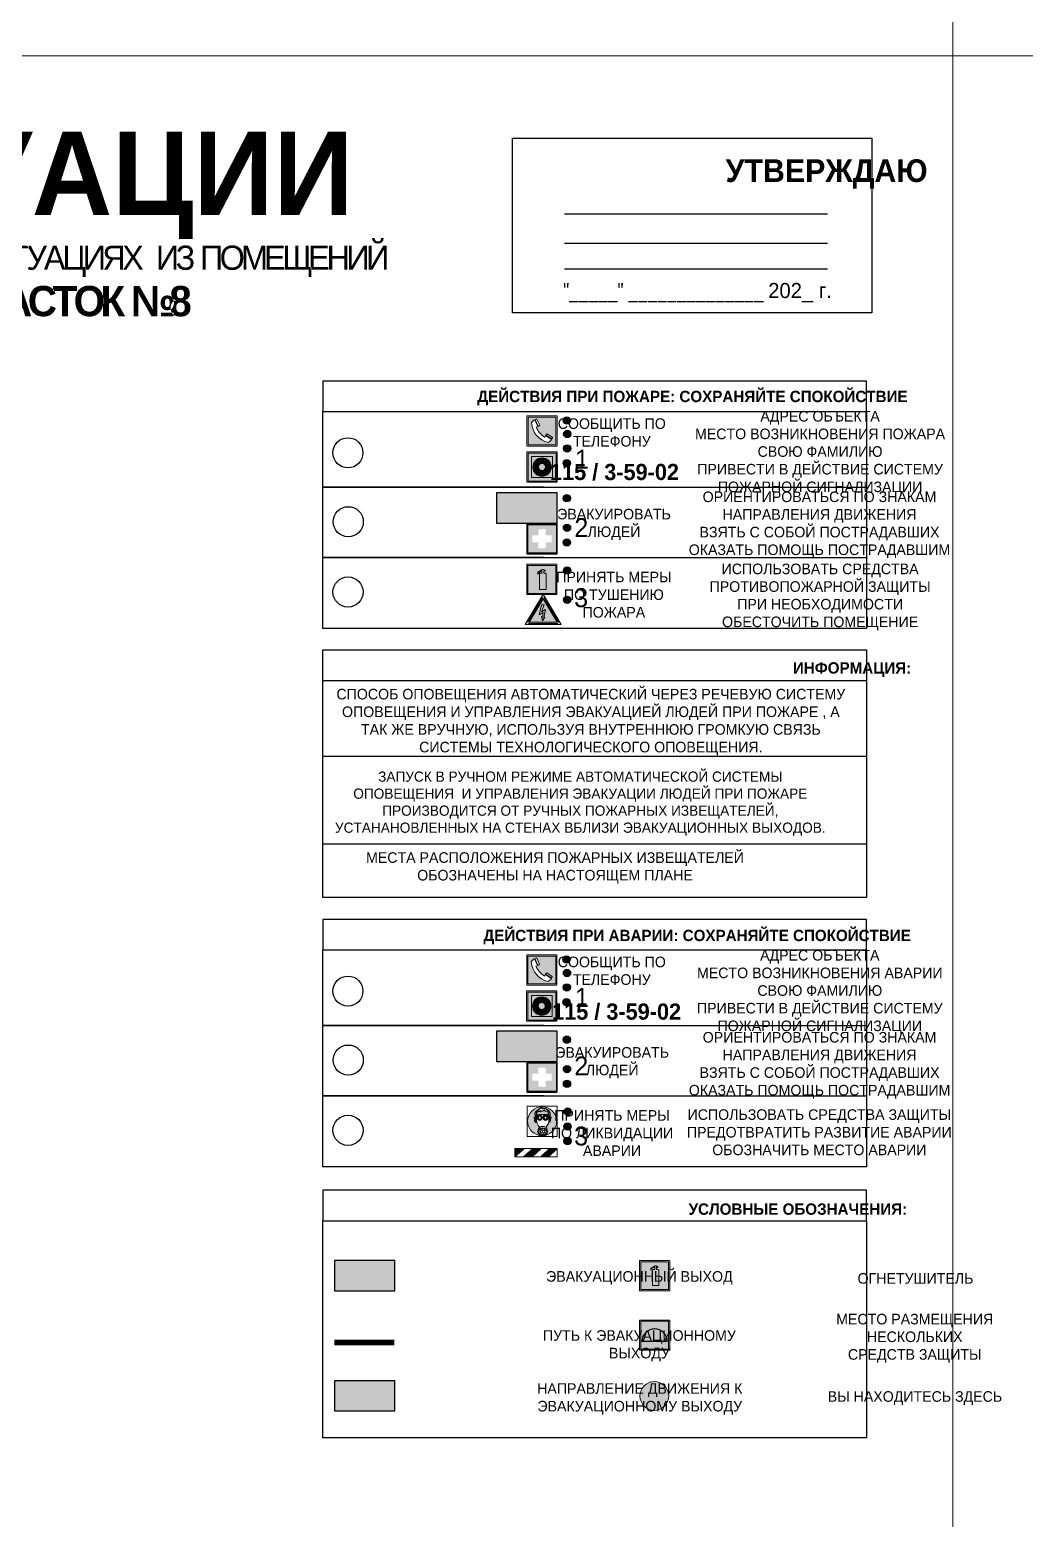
# Model space of a CAD drawing. Header units: millimetres. Extents: x 13114 to 67229, y 22859 to 38520.
# Drawn here: x 19040.7 to 19303.9, y 35563.4 to 35957.3 of the extents above; entities that cross this region are included whole.
import ezdxf

# ---------------------------------------------------------------- set-up
doc = ezdxf.new("R2010")
doc.units = ezdxf.units.MM
doc.layers.add('План_Штампы', color=7, linetype='Continuous')
doc.styles.add('обычный', font='arial.ttf')

# ---------------------------------------------------------------- blocks, each defined once
blk = doc.blocks.new('A$C3E6D3DDE')
at = {"lineweight": 5}
h = blk.add_hatch(color=40, dxfattribs=at)
h.paths.add_polyline_path([(24.1, 1.45), (16.46, -11.35), (31.74, -11.35)])
h.paths.add_polyline_path([(24.09, -0.46), (30.03, -10.41), (18.14, -10.41)], flags=16)
h.paths.add_polyline_path([(24.54, -3.08), (23.41, -6.02), (25.13, -5.01), (24.33, -8.5), (24.82, -8.27), (23.79, -9.86), (23.4, -8.04), (23.8, -8.43), (24.04, -6.29), (22.39, -7.25), (23.44, -3.08)], flags=0)
h = blk.add_hatch(color=256, dxfattribs=at)
h.paths.add_polyline_path([(24.37, 0.03, 0.567511), (23.82, 0.03), (17.59, -10.4, 0.582454), (17.86, -10.88), (30.32, -10.88, 0.582149), (30.6, -10.4)])
h.paths.add_polyline_path([(24.09, -0.46), (18.14, -10.41), (30.03, -10.41)], flags=16)
h.paths.add_polyline_path([(24.54, -3.08), (23.41, -6.02), (25.13, -5.01), (24.33, -8.5), (24.82, -8.27), (23.79, -9.86), (23.4, -8.04), (23.8, -8.43), (24.04, -6.29), (22.39, -7.25), (23.44, -3.08)], flags=0)
h = blk.add_hatch(color=40, dxfattribs=at)
h.paths.add_polyline_path([(24.09, -0.46), (18.14, -10.41), (30.03, -10.41)])
h.paths.add_polyline_path([(24.82, -8.27), (23.79, -9.86), (23.4, -8.04), (23.8, -8.43), (24.04, -6.29), (22.39, -7.25), (23.44, -3.08), (24.54, -3.08), (23.41, -6.02), (25.13, -5.01), (24.33, -8.5)], flags=16)
at = {"color": 40, "lineweight": 5}
for p, q in [((16.46, -11.35), (24.1, 1.45)), ((24.1, 1.45), (31.74, -11.35))]:
    blk.add_line(p, q, dxfattribs=at)
at = {"lineweight": 5}
for p, q in [((17.59, -10.4), (23.82, 0.03)), ((24.37, 0.03), (30.6, -10.4)), ((18.14, -10.41), (24.09, -0.46)), ((23.44, -3.08), (22.39, -7.25)), ((22.39, -7.25), (24.04, -6.29)), ((23.41, -6.02), (24.54, -3.08)), ((25.13, -5.01), (23.41, -6.02)), ((24.54, -3.08), (23.44, -3.08)), ((24.04, -6.29), (23.8, -8.43)), ((24.09, -0.46), (30.03, -10.41)), ((24.33, -8.5), (25.13, -5.01)), ((17.86, -10.88), (30.32, -10.88)), ((18.14, -10.41), (30.03, -10.41)), ((23.8, -8.43), (23.4, -8.04)), ((23.4, -8.04), (23.79, -9.86)), ((23.79, -9.86), (24.82, -8.27)), ((24.82, -8.27), (24.33, -8.5))]:
    blk.add_line(p, q, dxfattribs=at)
at = {"color": 50, "lineweight": 5}
blk.add_line((31.74, -11.35), (16.46, -11.35), dxfattribs=at)
blk = doc.blocks.new('A$C38D26F80')
h = blk.add_hatch(color=5)
h.dxf.hatch_style = 1
h.paths.add_polyline_path([(-8.77, -4.48, 1), (-0.19, -4.48, 1)])
h.paths.add_polyline_path([(-6.75, -3.58), (-6.75, -3.31), (-6.62, -3.22), (-6.5, -3.22), (-6.42, -3.3), (-6.39, -3.28), (-6.59, -2.23), (-6.59, -2.01), (-6.38, -1.58), (-4.76, -0.4), (-4.13, -0.79, -0.362848), (-2.1, -2.1, -0.201049), (-2.17, -2.48, 0.085434), (-2.26, -3.13), (-1.9, -3.16), (-2.25, -4.7), (-2.4, -4.59), (-2.43, -4.34), (-2.36, -4.34), (-2.14, -3.34), (-2.47, -3.42), (-2.58, -1.95), (-2.77, -1.58), (-3.58, -1.52), (-3.92, -1.26), (-5.05, -1.73), (-4.87, -1.39), (-5.41, -1.6), (-5.41, -1.46), (-6.13, -1.87), (-6.18, -3.5), (-6.56, -3.47), (-6.37, -4.59), (-6.16, -4.43), (-6.16, -4.66), (-6.36, -4.79), (-6.37, -4.8), (-6.51, -4.76)], flags=16)
h.paths.add_polyline_path([(-6.51, -4.76), (-6.36, -4.79), (-6.37, -4.8)], flags=0)
h.paths.add_polyline_path([(-5.92, -2.34, 0.089508), (-2.67, -2.35), (-2.48, -3.88, -0.268602), (-3.4, -6.18, 0.262449), (-5.2, -6.18, -0.268602), (-6.11, -3.88)], flags=16)
edge = h.paths.add_edge_path(flags=16)
edge.add_ellipse((-5.19, -3.41), major_axis=(0, 0.842), ratio=0.848992, start_angle=0, end_angle=360)
edge = h.paths.add_edge_path(flags=0)
edge.add_ellipse((-5.19, -3.39), major_axis=(0, 0.665), ratio=0.853798, start_angle=0, end_angle=360)
edge = h.paths.add_edge_path(flags=0)
edge.add_ellipse((-5.19, -3.4), major_axis=(0, 0.528), ratio=0.864094, start_angle=0, end_angle=360)
edge = h.paths.add_edge_path(flags=16)
edge.add_ellipse((-3.47, -3.4), major_axis=(0, 0.842), ratio=0.848992, start_angle=0, end_angle=360)
h.paths.add_polyline_path([(-3.13, -6.45), (-3.13, -6.84, 0.383174), (-5.57, -6.85), (-5.57, -6.49, -0.369952)], flags=16)
edge = h.paths.add_edge_path(flags=0)
edge.add_ellipse((-3.47, -3.39), major_axis=(0, 0.665), ratio=0.853798, start_angle=0, end_angle=360)
edge = h.paths.add_edge_path(flags=0)
edge.add_ellipse((-3.47, -3.4), major_axis=(0, 0.528), ratio=0.864094, start_angle=0, end_angle=360)
edge = h.paths.add_edge_path(flags=16)
edge.add_ellipse((-4.34, -7.57), major_axis=(-1.48, 0), ratio=0.744955, start_angle=0, end_angle=360)
h.paths.add_polyline_path([(-5.01, -6.85, -1), (-5.15, -6.85, -1)], flags=0)
h.paths.add_polyline_path([(-5.33, -7.14, -1), (-5.47, -7.14, -1)], flags=0)
h.paths.add_polyline_path([(-4.61, -6.71, -1), (-4.74, -6.71, -1)], flags=16)
h.paths.add_polyline_path([(-5.43, -7.51, -1), (-5.57, -7.51, -1)], flags=0)
h.paths.add_polyline_path([(-4.26, -6.67, -1), (-4.4, -6.67, -1)], flags=16)
h.paths.add_polyline_path([(-4.74, -7.14, -1), (-4.88, -7.14, -1)], flags=0)
h.paths.add_polyline_path([(-4.93, -7.43, -1), (-5.07, -7.43, -1)], flags=0)
h.paths.add_polyline_path([(-4.41, -7.07, -1), (-4.54, -7.07, -1)], flags=0)
h.paths.add_polyline_path([(-5.33, -7.87, -1), (-5.46, -7.87, -1)], flags=0)
h.paths.add_polyline_path([(-3.8, -6.71, -1), (-3.94, -6.71, -1)], flags=16)
h.paths.add_polyline_path([(-4.85, -7.78, -1), (-4.98, -7.78, -1)], flags=0)
h.paths.add_polyline_path([(-3.96, -7.14, -1), (-4.1, -7.14, -1)], flags=0)
h.paths.add_polyline_path([(-4.33, -7.53, -1), (-4.47, -7.53, -1)], flags=0)
h.paths.add_polyline_path([(-5.09, -8.12, -1), (-5.23, -8.12, -1)], flags=0)
h.paths.add_polyline_path([(-3.5, -6.94, -1), (-3.64, -6.94, -1)], flags=0)
h.paths.add_polyline_path([(-4.54, -7.97, -1), (-4.68, -7.97, -1)], flags=0)
h.paths.add_polyline_path([(-3.66, -7.39, -1), (-3.8, -7.39, -1)], flags=0)
h.paths.add_polyline_path([(-4.73, -8.35, -1), (-4.86, -8.35, -1)], flags=0)
h.paths.add_polyline_path([(-4.09, -7.96, -1), (-4.23, -7.96, -1)], flags=0)
h.paths.add_polyline_path([(-3.77, -7.74, -1), (-3.91, -7.74, -1)], flags=0)
h.paths.add_polyline_path([(-3.22, -7.27, -1), (-3.35, -7.27, -1)], flags=0)
h.paths.add_polyline_path([(-4.34, -8.4, -1), (-4.47, -8.4, -1)], flags=0)
h.paths.add_polyline_path([(-3.16, -7.61, -1), (-3.3, -7.61, -1)], flags=0)
h.paths.add_polyline_path([(-3.9, -8.35, -1), (-4.04, -8.35, -1)], flags=0)
h.paths.add_polyline_path([(-3.32, -7.91, -1), (-3.46, -7.91, -1)], flags=0)
h.paths.add_polyline_path([(-3.55, -8.23, -1), (-3.69, -8.23, -1)], flags=0)
at = {"color": 5, "lineweight": 5}
for p, q in [((-4.48, 0), (-8.96, 0)), ((-8.96, 0), (-8.96, -4.48)), ((-4.48, 0), (0, 0)), ((0, 0), (0, -4.48)), ((-6.75, -3.31), (-6.62, -3.22)), ((-6.75, -3.58), (-6.75, -3.31)), ((-6.51, -4.76), (-6.75, -3.58)), ((-6.62, -3.22), (-6.5, -3.22)), ((-6.59, -2.01), (-6.38, -1.58)), ((-6.59, -2.23), (-6.59, -2.01)), ((-6.39, -3.28), (-6.59, -2.23)), ((-6.18, -3.5), (-6.56, -3.47)), ((-6.56, -3.47), (-6.37, -4.59)), ((-6.5, -3.22), (-6.42, -3.3)), ((-6.42, -3.3), (-6.39, -3.28)), ((-6.38, -1.58), (-4.76, -0.4)), ((-6.13, -1.87), (-6.18, -3.5)), ((-5.41, -1.46), (-6.13, -1.87)), ((-5.92, -2.34), (-6.11, -3.88)), ((-4.87, -1.39), (-5.41, -1.6)), ((-5.41, -1.6), (-5.41, -1.46)), ((-3.92, -1.26), (-5.05, -1.73)), ((-5.05, -1.73), (-4.87, -1.39)), ((-4.76, -0.4), (-4.13, -0.79)), ((-3.58, -1.52), (-3.92, -1.26)), ((-2.77, -1.58), (-3.58, -1.52)), ((-2.58, -1.95), (-2.77, -1.58)), ((-2.67, -2.34), (-2.48, -3.88)), ((-2.47, -3.42), (-2.58, -1.95)), ((-2.14, -3.34), (-2.47, -3.42)), ((-2.43, -4.34), (-2.4, -4.59)), ((-2.43, -4.34), (-2.36, -4.34)), ((-2.36, -4.34), (-2.14, -3.34)), ((-1.9, -3.16), (-2.26, -3.13)), ((-2.25, -4.7), (-1.9, -3.16)), ((-8.96, -8.96), (-8.96, -4.48)), ((-6.37, -4.8), (-6.51, -4.76)), ((-6.37, -4.59), (-6.16, -4.43)), ((-6.16, -4.66), (-6.37, -4.8)), ((-6.16, -4.43), (-6.16, -4.66)), ((-5.57, -6.49), (-5.57, -6.85)), ((-3.13, -6.45), (-3.13, -6.84)), ((-2.4, -4.59), (-2.25, -4.7)), ((0, -8.96), (0, -4.48)), ((-4.48, -8.96), (-8.96, -8.96)), ((-4.48, -8.96), (0, -8.96))]:
    blk.add_line(p, q, dxfattribs=at)
at = {"color": 5}
for p, q in [((-6.75, -3.31), (-6.62, -3.22)), ((-6.75, -3.58), (-6.75, -3.31)), ((-6.51, -4.76), (-6.75, -3.58)), ((-6.62, -3.22), (-6.5, -3.22)), ((-6.59, -2.01), (-6.38, -1.58)), ((-6.59, -2.23), (-6.59, -2.01)), ((-6.39, -3.28), (-6.59, -2.23)), ((-6.18, -3.5), (-6.56, -3.47)), ((-6.56, -3.47), (-6.37, -4.59)), ((-6.5, -3.22), (-6.42, -3.3)), ((-6.42, -3.3), (-6.39, -3.28)), ((-6.38, -1.58), (-4.76, -0.4)), ((-6.13, -1.87), (-6.18, -3.5)), ((-5.41, -1.46), (-6.13, -1.87)), ((-4.87, -1.39), (-5.41, -1.6)), ((-5.41, -1.6), (-5.41, -1.46)), ((-3.92, -1.26), (-5.05, -1.73)), ((-5.05, -1.73), (-4.87, -1.39)), ((-4.76, -0.4), (-4.13, -0.79)), ((-3.58, -1.52), (-3.92, -1.26)), ((-2.77, -1.58), (-3.58, -1.52)), ((-2.58, -1.95), (-2.77, -1.58)), ((-2.47, -3.42), (-2.58, -1.95)), ((-2.14, -3.34), (-2.47, -3.42)), ((-2.4, -4.59), (-2.43, -4.34)), ((-2.43, -4.34), (-2.36, -4.34)), ((-2.36, -4.34), (-2.14, -3.34)), ((-2.26, -3.13), (-1.9, -3.16)), ((-1.9, -3.16), (-2.25, -4.7)), ((-6.37, -4.8), (-6.51, -4.76)), ((-6.36, -4.79), (-6.51, -4.76)), ((-6.37, -4.59), (-6.16, -4.43)), ((-6.16, -4.66), (-6.37, -4.8)), ((-6.16, -4.66), (-6.36, -4.79)), ((-6.16, -4.43), (-6.16, -4.66)), ((-2.25, -4.7), (-2.4, -4.59))]:
    blk.add_line(p, q, dxfattribs=at)
at = {"color": 5, "lineweight": 5}
for centre, radius in [((-4.48, -4.48), 4.29), ((-5.5, -7.51), 0.0678), ((-5.4, -7.14), 0.0678), ((-5.4, -7.87), 0.0678), ((-5.16, -8.12), 0.0678), ((-5.08, -6.85), 0.0678), ((-5, -7.43), 0.0678), ((-4.91, -7.78), 0.0678), ((-4.81, -7.14), 0.0678), ((-4.79, -8.35), 0.0678), ((-4.67, -6.71), 0.0678), ((-4.61, -7.97), 0.0678), ((-4.47, -7.07), 0.0678), ((-4.4, -7.53), 0.0678), ((-4.4, -8.4), 0.0678), ((-4.33, -6.67), 0.0678), ((-4.16, -7.96), 0.0678), ((-4.03, -7.14), 0.0678), ((-3.97, -8.35), 0.0678), ((-3.87, -6.71), 0.0678), ((-3.84, -7.74), 0.0678), ((-3.73, -7.39), 0.0678), ((-3.62, -8.23), 0.0678), ((-3.57, -6.94), 0.0678), ((-3.39, -7.91), 0.0678), ((-3.28, -7.27), 0.0678), ((-3.23, -7.61), 0.0678)]:
    blk.add_circle(centre, radius, dxfattribs=at)
for centre, radius, start, end in [((-3.66, -4.24), 2.47, 171.573, 231.7124), ((-4.28, 6.66), 9.15, 259.6987, 280.1569), ((-4.93, -4.24), 2.47, 308.2876, 8.427), ((-0.47, -3.05), 1.79, 161.5846, 182.4584), ((-2.6, -2.2), 0.513, 326.4781, 11.7739), ((-4.33, -7.88), 1.87, 50.358, 131.5662), ((-4.34, -8.2), 1.82, 48.4943, 132.3565), ((-4.3, -7.78), 1.83, 60.5889, 119.4111)]:
    blk.add_arc(centre, radius, start, end, dxfattribs=at)
at = {"color": 5}
for centre, radius, start, end in [((-3.89, -2.66), 1.88, 17.387, 97.1599), ((-0.35, -3.07), 1.91, 162.2553, 181.7878), ((-2.6, -2.2), 0.511, 326.3906, 11.8614)]:
    blk.add_arc(centre, radius, start, end, dxfattribs=at)
at = {"color": 5, "lineweight": 5}
for centre, major_axis, ratio in [((-5.19, -3.41), (0, 0.842), 0.848992), ((-5.19, -3.39), (0, 0.665), 0.853798), ((-5.19, -3.4), (0, 0.528), 0.864094), ((-3.47, -3.4), (0, 0.842), 0.848992), ((-3.47, -3.39), (0, 0.665), 0.853798), ((-3.47, -3.4), (0, 0.528), 0.864094), ((-4.34, -7.57), (-1.48, 0), 0.744955)]:
    blk.add_ellipse(centre, major_axis=major_axis, ratio=ratio, dxfattribs=at)
blk = doc.blocks.new('A$C47DD6509')
at = {"lineweight": 5}
for points in [[(-8.69, 0), (-11.19, 0), (-11.19, -2.22)], [(-4.22, 0), (-6.45, 0), (-8.91, -2.22), (-6.61, -2.22)], [(0, 0), (-2.09, 0), (-4.36, -2.22), (-2.29, -2.22)]]:
    blk.add_hatch(color=242, dxfattribs=at).paths.add_polyline_path(points)
at = {"color": 242, "lineweight": 5}
for p, q in [((-11.19, -2.22), (-8.69, 0)), ((-11.19, -2.22), (-11.19, 0)), ((-11.19, 0), (-8.69, 0)), ((-11.19, 0), (0, 0)), ((-8.91, -2.22), (-6.45, 0)), ((-6.61, -2.22), (-4.22, 0)), ((-4.36, -2.22), (-2.09, 0)), ((-2.29, -2.22), (0, 0)), ((0, 0), (0, -2.22)), ((0, -2.22), (-11.19, -2.22))]:
    blk.add_line(p, q, dxfattribs=at)
blk = doc.blocks.new('A$C456E1F9C')
at = {"lineweight": 5}
h = blk.add_hatch(color=242, dxfattribs=at)
h.paths.add_polyline_path([(0.51, -1.47), (0.51, -13.26), (12.29, -13.26), (12.29, -1.47)])
h.paths.add_polyline_path([(5.42, -4.95, -0.254479), (4.78, -5.4), (3.52, -2.53, -0.209735), (4.23, -2.4)], flags=16)
h.paths.add_polyline_path([(8.53, -8.6), (10.87, -10.17), (10.54, -10.76), (8.03, -9.13, -0.192251)], flags=16)
h.paths.add_polyline_path([(4.61, -5.49, 0.005518), (3.87, -5.72, 0.128647), (7.49, -10.01, 0.00809), (7.83, -9.33), (10.47, -10.97, -0.16736), (8.99, -12.25, -0.327862), (1.95, -3.95, -0.166952), (3.36, -2.62)], flags=16)
at = {"color": 242, "lineweight": 5}
for p, q in [((0, -13.77), (0, -0.97)), ((12.8, -0.97), (0, -0.97)), ((4.61, -5.49), (3.36, -2.62)), ((3.52, -2.53), (4.78, -5.4)), ((4.23, -2.4), (5.42, -4.95)), ((12.8, -13.77), (12.8, -0.97)), ((7.83, -9.33), (10.47, -10.97)), ((8.03, -9.13), (10.54, -10.76)), ((10.81, -10.12), (8.53, -8.6)), ((10.54, -10.76), (10.8, -10.3)), ((10.8, -10.3), (10.81, -10.12)), ((0, -13.77), (12.8, -13.77))]:
    blk.add_line(p, q, dxfattribs=at)
blk.add_lwpolyline([(0.51, -1.47), (12.29, -1.47), (12.29, -13.26), (0.51, -13.26)], close=True, dxfattribs=at)
for centre, radius, start, end in [((4.59, -5.34), 2.99, 114.28453, 152.19739), ((11.12, -3.31), 9.19, 183.99153, 256.60086), ((4.02, -3.27), 0.891, 76.32839, 123.70924), ((14.98, -39.1), 35.17, 107.14873, 108.41345), ((13.86, -0.94), 11.08, 205.55365, 234.87622), ((4.68, -4.59), 0.824, 276.9621, 334.07228), ((-13.31, 0.8), 23.44, 332.54871, 334.40268), ((8.94, -9.5), 0.989, 114.40924, 157.93883), ((7.87, -9.46), 3, 291.92908, 329.9329)]:
    blk.add_arc(centre, radius, start, end, dxfattribs=at)
blk = doc.blocks.new('A$C54414219')
at = {"true_color": 0xffffff}
h = blk.add_hatch(color=7, dxfattribs=at)
h.paths.add_polyline_path([(2.39, -9.45), (2.39, -18.3), (11.23, -18.3), (11.23, -9.45)], flags=0)
h.paths.add_polyline_path([(10.71, -13.87, -1), (2.92, -13.87, -1)], flags=0)
h.paths.add_polyline_path([(8.3, -13.87, -1), (5.33, -13.87, -1)], flags=0)
h.paths.add_polyline_path([(0.41, -7.47), (0.41, -20.27), (13.21, -20.27), (13.21, -7.47)])
h.paths.add_polyline_path([(0.92, -19.77), (12.71, -19.77), (12.71, -7.98), (0.92, -7.98)], flags=16)
h.paths.add_polyline_path([(11.23, -9.45), (11.23, -18.3), (2.39, -18.3), (2.39, -9.45)], flags=0)
at = {"lineweight": 5}
h = blk.add_hatch(color=242, dxfattribs=at)
h.paths.add_polyline_path([(12.71, -7.98), (0.92, -7.98), (0.92, -19.77), (12.71, -19.77)])
h.paths.add_polyline_path([(11.23, -18.3), (2.39, -18.3), (2.39, -9.45), (11.23, -9.45)], flags=16)
h.paths.add_polyline_path([(10.71, -13.87, -1), (2.92, -13.87, -1)], flags=0)
h.paths.add_polyline_path([(8.3, -13.87, -1), (5.33, -13.87, -1)], flags=0)
at = {"true_color": 0xffffff}
h = blk.add_hatch(color=7, dxfattribs=at)
h.paths.add_polyline_path([(2.39, -9.45), (2.39, -18.3), (11.23, -18.3), (11.23, -9.45)])
h.paths.add_polyline_path([(10.71, -13.87, -1), (2.92, -13.87, -1)], flags=16)
h.paths.add_polyline_path([(8.3, -13.87, -1), (5.33, -13.87, -1)], flags=0)
at = {"lineweight": 5}
h = blk.add_hatch(color=242, dxfattribs=at)
h.paths.add_polyline_path([(2.92, -13.87, 1), (10.71, -13.87, 1)])
h.paths.add_polyline_path([(8.3, -13.87, -1), (5.33, -13.87, -1)], flags=16)
at = {"color": 242, "lineweight": 5}
for p, q in [((0.41, -20.27), (0.41, -7.47)), ((0.41, -7.47), (13.21, -7.47)), ((0.41, -7.47), (13.21, -7.47)), ((13.21, -20.27), (13.21, -7.47)), ((0.41, -20.27), (13.21, -20.27))]:
    blk.add_line(p, q, dxfattribs=at)
for points in [[(0.92, -7.98), (12.71, -7.98), (12.71, -19.77), (0.92, -19.77)], [(2.39, -9.45), (11.23, -9.45), (11.23, -18.3), (2.39, -18.3)]]:
    blk.add_lwpolyline(points, close=True, dxfattribs=at)
for radius in [3.89, 1.49]:
    blk.add_circle((6.81, -13.87), radius, dxfattribs=at)
blk = doc.blocks.new('A$C32E8229D')
at = {"true_color": 0xffffff}
blk.add_hatch(color=7, dxfattribs=at).paths.add_polyline_path([(0, 0), (0, -8), (16, -8), (16, 0)])
h = blk.add_hatch(color=126)
h.paths.add_polyline_path([(0.2, -0.2), (15.8, -0.2), (15.8, -7.8), (0.2, -7.8)])
h.paths.add_polyline_path([(13.49, -2.05), (12.08, -2.05), (11.37, -2.63, 0.162397), (11.29, -2.84), (11.29, -3.63), (10.35, -3.63), (10.35, -4.05), (11.68, -4.05), (11.68, -3.48), (12.26, -4.28), (11.29, -5.1), (11.29, -6.78), (11.85, -6.78), (11.85, -5.44), (12.8, -4.64), (12.8, -5.94), (14.46, -5.94), (14.46, -5.39), (13.45, -5.39), (13.45, -3.97), (12.46, -2.59), (13.15, -2.59), (13.69, -3.34), (14.18, -3)], flags=16)
h.paths.add_polyline_path([(10.74, -1.82, 1), (11.8, -1.82, 1)], flags=16)
h.paths.add_polyline_path([(9.39, -3.59), (5.99, -3.59), (6.56, -3.03), (5.91, -3.03), (5.1, -3.83), (5.91, -4.64), (6.56, -4.64), (5.99, -4.09), (9.39, -4.09)], flags=16)
h.paths.add_polyline_path([(4.29, -1.08), (1.72, -1.08), (1.72, -6.6), (4.29, -6.6)], flags=16)
at = {"color": 126}
blk.add_lwpolyline([(16, -8), (0, -8), (0, 0), (16, 0)], close=True, dxfattribs=at)
blk = doc.blocks.new('A$C18900ED3')
h = blk.add_hatch(color=126)
h.paths.add_polyline_path([(-0.18, -0.18), (-7.02, -0.18), (-7.02, -7.02), (-0.18, -7.02)])
h.paths.add_polyline_path([(-5.89, -4.46), (-5.89, -2.77), (-4.46, -2.77), (-4.46, -1.31), (-2.77, -1.31), (-2.77, -2.77), (-1.33, -2.77), (-1.33, -4.46), (-2.77, -4.46), (-2.77, -5.89), (-4.46, -5.89), (-4.46, -4.46)], flags=16)
at = {"color": 126}
for p, q in [((-7.2, 0), (-7.2, -7.2)), ((0, 0), (-7.2, 0)), ((0, -7.2), (0, 0)), ((-7.02, -7.02), (-7.02, -0.18)), ((-7.02, -0.18), (-0.18, -0.18)), ((-0.18, -0.18), (-0.18, -7.02)), ((-0.18, -7.02), (-7.02, -7.02)), ((-7.2, -7.2), (0, -7.2))]:
    blk.add_line(p, q, dxfattribs=at)
blk = doc.blocks.new('A$C3AD82952')
at = {"true_color": 0xf5f5ff}
h = blk.add_hatch(color=7, dxfattribs=at)
h.dxf.hatch_style = 1
h.paths.add_polyline_path([(8.21, 8.73, 0.414214), (7.89, 9.05), (7.22, 9.05), (7.22, 9.92), (7.59, 9.92, 1), (7.57, 10.36), (7.22, 10.36), (7.22, 10.6), (6.43, 10.6), (6.43, 10.36), (6.01, 10.36), (4.74, 9.59), (4.74, 8.69), (4.98, 8.73), (4.98, 9.26), (6.12, 9.91), (6.43, 9.91), (6.43, 9.05), (5.76, 9.05, 0.414214), (5.44, 8.73), (5.44, 2.2), (8.21, 2.2)], flags=0)
h.paths.add_polyline_path([(12.8, 12.8), (0, 12.8), (0, 0), (12.8, 0)])
h.paths.add_polyline_path([(0.51, 12.29), (12.29, 12.29), (12.29, 0.51), (0.51, 0.51)], flags=16)
h.paths.add_polyline_path([(4.74, 9.59), (6.01, 10.36), (6.43, 10.36), (6.43, 10.6), (7.22, 10.6), (7.22, 10.36), (7.59, 10.36, -0.94586), (7.59, 9.92), (7.22, 9.92), (7.22, 9.05), (7.89, 9.05, -0.414214), (8.21, 8.73), (8.21, 2.2), (5.44, 2.2), (5.44, 8.73, -0.414214), (5.76, 9.05), (6.43, 9.05), (6.43, 9.91), (6.12, 9.91), (4.98, 9.26), (4.98, 8.73), (4.74, 8.69)], flags=0)
h = blk.add_hatch(color=242)
h.dxf.hatch_style = 1
h.paths.add_polyline_path([(12.29, 12.29), (0.51, 12.29), (0.51, 0.51), (12.29, 0.51)])
h.paths.add_polyline_path([(4.74, 8.69), (4.74, 9.59), (6.01, 10.36), (6.43, 10.36), (6.43, 10.6), (7.22, 10.6), (7.22, 10.36), (7.59, 10.36, -0.94586), (7.59, 9.92), (7.22, 9.92), (7.22, 9.05), (7.89, 9.05, -0.414214), (8.21, 8.73), (8.21, 2.2), (5.44, 2.2), (5.44, 8.73, -0.414214), (5.76, 9.05), (6.43, 9.05), (6.43, 9.91), (6.12, 9.91), (4.98, 9.26), (4.98, 8.73)], flags=16)
h = blk.add_hatch(color=7, dxfattribs=at)
h.dxf.hatch_style = 1
h.paths.add_polyline_path([(8.21, 8.73, 0.414214), (7.89, 9.05), (7.22, 9.05), (7.22, 9.92), (7.59, 9.92, 1), (7.57, 10.36), (7.22, 10.36), (7.22, 10.6), (6.43, 10.6), (6.43, 10.36), (6.01, 10.36), (4.74, 9.59), (4.74, 8.69), (4.98, 8.73), (4.98, 9.26), (6.12, 9.91), (6.43, 9.91), (6.43, 9.05), (5.76, 9.05, 0.414214), (5.44, 8.73), (5.44, 2.2), (8.21, 2.2)])
at = {"color": 242, "lineweight": 5}
for p, q in [((0, 0), (0, 12.8)), ((0, 12.8), (12.8, 12.8)), ((12.8, 0), (12.8, 12.8)), ((6.01, 10.36), (4.74, 9.59)), ((4.74, 9.59), (4.74, 8.69)), ((4.74, 8.69), (4.98, 8.73)), ((4.98, 9.26), (6.12, 9.91)), ((4.98, 8.73), (4.98, 9.26)), ((5.44, 2.2), (5.44, 8.73)), ((5.76, 9.05), (6.43, 9.05)), ((6.01, 10.36), (6.43, 10.36)), ((6.12, 9.91), (6.43, 9.91)), ((7.22, 10.6), (6.43, 10.6)), ((6.43, 10.6), (6.43, 10.36)), ((6.43, 9.91), (6.43, 9.05)), ((7.22, 10.36), (7.22, 10.6)), ((7.59, 10.36), (7.22, 10.36)), ((7.22, 9.05), (7.22, 9.92)), ((7.59, 9.92), (7.22, 9.92)), ((7.89, 9.05), (7.22, 9.05)), ((8.21, 2.2), (8.21, 8.73)), ((0, 0), (12.8, 0)), ((5.44, 2.2), (8.21, 2.2))]:
    blk.add_line(p, q, dxfattribs=at)
blk.add_lwpolyline([(0.51, 12.29), (12.29, 12.29), (12.29, 0.51), (0.51, 0.51)], close=True, dxfattribs=at)
for centre, radius, start, end in [((5.76, 8.73), 0.32, 90, 180), ((7.58, 10.14), 0.223, 273.18746, 86.81254), ((7.89, 8.73), 0.32, 0, 90)]:
    blk.add_arc(centre, radius, start, end, dxfattribs=at)
blk = doc.blocks.new('A$C1E1F2D43')
at = {"true_color": 0xffffff}
blk.add_hatch(color=7, dxfattribs=at).paths.add_polyline_path([(8, 0), (0, 0), (0, -8), (8, -8)])
h = blk.add_hatch(color=242)
h.paths.add_polyline_path([(0.32, -0.32), (0.32, -7.68), (7.68, -7.68), (7.68, -0.32)])
h.paths.add_polyline_path([(7.35, -5.71), (0.65, -5.71, -1)], flags=16)
at = {"color": 242, "lineweight": 5}
for p, q in [((0, 0), (8, 0)), ((0, -8), (0, 0)), ((0, 0), (8, 0)), ((8, -8), (8, 0)), ((0, -8), (8, -8))]:
    blk.add_line(p, q, dxfattribs=at)
at = {"color": 242}
blk.add_line((7.35, -5.71), (0.65, -5.71), dxfattribs=at)
at = {"color": 242, "lineweight": 5}
blk.add_lwpolyline([(0.32, -0.32), (7.68, -0.32), (7.68, -7.68), (0.32, -7.68)], close=True, dxfattribs=at)
at = {"color": 242}
blk.add_arc((4, -5.71), 3.35, 0, 180, dxfattribs=at)
blk = doc.blocks.new('A$C7B8C2D5B')
at = {"lineweight": 0}
h = blk.add_hatch(color=5, dxfattribs=at)
h.dxf.hatch_style = 1
h.paths.add_polyline_path([(1.4, -3.02, 1), (-2.11, -3.02, 1)])
at = {"color": 5, "lineweight": 0}
blk.add_circle((-0.36, -3.02), 1.75, dxfattribs=at)
blk = doc.blocks.new('A$C7B4425F7')
at = {"true_color": 0xffffff}
blk.add_hatch(color=7, dxfattribs=at).paths.add_polyline_path([(0, 0), (-16, 0), (-16, -8), (0, -8)])
h = blk.add_hatch(color=126)
h.paths.add_polyline_path([(-0.2, -0.2), (-15.8, -0.2), (-15.8, -7.8), (-0.2, -7.8)])
h.paths.add_polyline_path([(-11.76, -2.03), (-11.76, -3.66), (-11.17, -3.66, -0.568275), (-11.17, -6.18), (-12.58, -6.18), (-12.58, -2.03)], flags=16)
h.paths.add_polyline_path([(-13.33, -4.12, -0.495768), (-13.59, -6.18), (-15.03, -6.18), (-15.03, -2.03), (-13.59, -2.03, -0.487973)], flags=16)
h.paths.add_polyline_path([(-10.25, -2.03), (-9.48, -2.03), (-9.48, -6.18), (-10.25, -6.18)], flags=16)
h.paths.add_polyline_path([(-13.84, -3.69), (-14.24, -3.69), (-14.24, -3.03), (-13.9, -3.03, -0.692621)], flags=0)
h.paths.add_polyline_path([(-9.15, -2.03), (-8.4, -2.03), (-8.04, -3.07), (-7.68, -2.03), (-6.93, -2.03), (-7.64, -4.1), (-6.93, -6.18), (-7.68, -6.18), (-8.04, -5.14), (-8.4, -6.18), (-9.15, -6.18), (-8.44, -4.1)], flags=16)
h.paths.add_polyline_path([(-11.76, -4.46), (-11.42, -4.46, -0.692621), (-11.36, -5.12), (-11.76, -5.12)], flags=0)
h.paths.add_polyline_path([(-13.9, -5.2), (-14.24, -5.2), (-14.24, -4.55), (-13.84, -4.55, -0.708038)], flags=0)
edge = h.paths.add_edge_path(flags=16)
edge.add_ellipse((-5.51, -4.08), major_axis=(0, 2.05), ratio=0.586184, start_angle=0, end_angle=360)
edge = h.paths.add_edge_path(flags=0)
edge.add_ellipse((-5.51, -4.08), major_axis=(0, 1.14), ratio=0.454828, start_angle=0, end_angle=360)
h.paths.add_polyline_path([(-4.13, -4.96, 0.377264), (-3.48, -4.52, 0.0555), (-3.16, -2.03), (-1.66, -2.03), (-1.66, -4.96), (-0.96, -4.96), (-0.96, -7.01), (-1.75, -7.01), (-1.75, -6.18), (-3.3, -6.18), (-3.3, -7.02), (-4.13, -7.02)], flags=16)
h.paths.add_polyline_path([(-2.73, -2.91), (-2.28, -2.91), (-2.28, -4.96), (-3.05, -4.96, 0.079136)], flags=0)
at = {"color": 126}
blk.add_lwpolyline([(-16, -8), (0, -8), (0, 0), (-16, 0)], close=True, dxfattribs=at)

msp = doc.modelspace()

# ---------------------------------------------------------------- hatches: boundary and pattern name
at = {"lineweight": 0}
h = msp.add_hatch(color=256, dxfattribs=at)
h.dxf.hatch_style = 1
h.paths.add_polyline_path([(19181.72, 35853.95, 1), (19183.66, 35853.95, 1)])
h = msp.add_hatch(color=256, dxfattribs=at)
h.dxf.hatch_style = 1
h.paths.add_polyline_path([(19181.83, 35850.37, 1), (19183.76, 35850.37, 1)])
h = msp.add_hatch(color=256, dxfattribs=at)
h.dxf.hatch_style = 1
h.paths.add_polyline_path([(19181.79, 35846.56, 1), (19183.72, 35846.56, 1)])
h = msp.add_hatch(color=256, dxfattribs=at)
h.dxf.hatch_style = 1
h.paths.add_polyline_path([(19181.71, 35842.63, 1), (19183.64, 35842.63, 1)])
h = msp.add_hatch(color=256, dxfattribs=at)
h.dxf.hatch_style = 1
h.paths.add_polyline_path([(19181.72, 35833.36, 1), (19183.65, 35833.36, 1)])
h = msp.add_hatch(color=256, dxfattribs=at)
h.dxf.hatch_style = 1
h.paths.add_polyline_path([(19181.76, 35825.58, 1), (19183.69, 35825.58, 1)])
h = msp.add_hatch(color=256, dxfattribs=at)
h.dxf.hatch_style = 1
h.paths.add_polyline_path([(19181.75, 35821.68, 1), (19183.68, 35821.68, 1)])
h = msp.add_hatch(color=256, dxfattribs=at)
h.dxf.hatch_style = 1
h.paths.add_polyline_path([(19181.81, 35814.26, 1), (19183.74, 35814.26, 1)])
h = msp.add_hatch(color=256, dxfattribs=at)
h.dxf.hatch_style = 1
h.paths.add_polyline_path([(19181.82, 35806.49, 1), (19183.75, 35806.49, 1)])
h = msp.add_hatch(color=256, dxfattribs=at)
h.dxf.hatch_style = 1
h.paths.add_polyline_path([(19181.66, 35711.4, 1), (19183.59, 35711.4, 1)])
h = msp.add_hatch(color=256, dxfattribs=at)
h.dxf.hatch_style = 1
h.paths.add_polyline_path([(19181.76, 35707.82, 1), (19183.7, 35707.82, 1)])
h = msp.add_hatch(color=256, dxfattribs=at)
h.dxf.hatch_style = 1
h.paths.add_polyline_path([(19181.73, 35704.01, 1), (19183.66, 35704.01, 1)])
h = msp.add_hatch(color=256, dxfattribs=at)
h.dxf.hatch_style = 1
h.paths.add_polyline_path([(19181.64, 35700.08, 1), (19183.58, 35700.08, 1)])
h = msp.add_hatch(color=256, dxfattribs=at)
h.dxf.hatch_style = 1
h.paths.add_polyline_path([(19181.73, 35690.19, 1), (19183.66, 35690.19, 1)])
h = msp.add_hatch(color=256, dxfattribs=at)
h.dxf.hatch_style = 1
h.paths.add_polyline_path([(19181.77, 35682.41, 1), (19183.7, 35682.41, 1)])
h = msp.add_hatch(color=256, dxfattribs=at)
h.dxf.hatch_style = 1
h.paths.add_polyline_path([(19181.76, 35678.51, 1), (19183.69, 35678.51, 1)])
h = msp.add_hatch(color=256, dxfattribs=at)
h.dxf.hatch_style = 1
h.paths.add_polyline_path([(19181.92, 35671.16, 1), (19183.85, 35671.16, 1)])
h = msp.add_hatch(color=256, dxfattribs=at)
h.dxf.hatch_style = 1
h.paths.add_polyline_path([(19181.91, 35667.21, 1), (19183.85, 35667.21, 1)])
h = msp.add_hatch(color=256, dxfattribs=at)
h.dxf.hatch_style = 1
h.paths.add_polyline_path([(19181.92, 35663.38, 1), (19183.85, 35663.38, 1)])

# ---------------------------------------------------------------- linework, layer by layer
at = {"color": 5, "lineweight": 0}
for points in [[(18684.77, 35950.39), (19284.77, 35950.39), (19284.77, 36345.39), (18684.77, 36345.39)], [(19284.77, 35950.39), (19884.77, 35950.39), (19884.77, 36345.39), (19284.77, 36345.39)], [(18684.77, 35555.39), (19284.77, 35555.39), (19284.77, 35950.39), (18684.77, 35950.39)], [(19284.77, 35555.39), (19884.77, 35555.39), (19884.77, 35950.39), (19284.77, 35950.39)]]:
    msp.add_lwpolyline(points, close=True, dxfattribs=at)
for points in [[(19168.32, 35928.61), (19263.32, 35928.61), (19263.32, 35882.4), (19168.32, 35882.4)], [(19118.18, 35856.31), (19261.95, 35856.31), (19261.95, 35864.36), (19118.18, 35864.36)], [(19118.18, 35856.31), (19261.95, 35856.31), (19261.95, 35798.91), (19118.18, 35798.91)], [(19118.18, 35713.94), (19261.95, 35713.94), (19261.95, 35721.99), (19118.18, 35721.99)], [(19118.18, 35713.94), (19261.95, 35713.94), (19261.95, 35656.54), (19118.18, 35656.54)], [(19118.18, 35642.29), (19261.95, 35642.29), (19261.95, 35650.34), (19118.18, 35650.34)], [(19118.18, 35642.29), (19261.95, 35642.29), (19261.95, 35584.89), (19118.18, 35584.89)]]:
    msp.add_lwpolyline(points, close=True)
for points in [[(19182.07, 35908.56), (19251.6, 35908.56)], [(19182.07, 35900.8), (19251.6, 35900.8)], [(19182.07, 35894.01), (19251.6, 35894.01)], [(19176.6, 35836.31), (19118.18, 35836.31), (19261.95, 35836.31)], [(19176.6, 35817.74), (19118.18, 35817.74), (19261.95, 35817.74)], [(19176.6, 35693.94), (19118.18, 35693.94), (19261.95, 35693.94)], [(19176.6, 35675.37), (19118.18, 35675.37), (19261.95, 35675.37)]]:
    msp.add_lwpolyline(points)
at = {"color": 0}
msp.add_lwpolyline([(19118.18, 35793.25), (19261.95, 35793.25), (19261.95, 35727.8), (19118.18, 35727.8)], close=True, dxfattribs=at)
for points in [[(19118.18, 35785.2), (19261.95, 35785.2)], [(19118.18, 35765.2), (19261.95, 35765.2)], [(19118.18, 35741.95), (19261.95, 35741.95)]]:
    msp.add_lwpolyline(points, dxfattribs=at)
at = {"color": 126, "lineweight": 80, "true_color": 0x008754, "const_width": 1.5}
msp.add_lwpolyline([(19137.04, 35610.05), (19121.24, 35610.05)], dxfattribs=at)
for centre, radius in [((19182.69, 35853.95), 0.966), ((19182.8, 35850.37), 0.966), ((19124.81, 35845.39), 3.98), ((19182.76, 35846.56), 0.966), ((19182.67, 35842.63), 0.966), ((19182.69, 35833.36), 0.966), ((19124.9, 35827.16), 3.98), ((19182.73, 35825.58), 0.966), ((19182.72, 35821.68), 0.966), ((19182.78, 35814.26), 0.966), ((19124.84, 35808.58), 3.98), ((19182.78, 35806.49), 0.966), ((19182.63, 35711.4), 0.966), ((19182.73, 35707.82), 0.966), ((19124.81, 35703.02), 3.98), ((19182.69, 35704.01), 0.966), ((19182.61, 35700.08), 0.966), ((19124.9, 35684.79), 3.98), ((19182.69, 35690.19), 0.966), ((19182.73, 35682.41), 0.966), ((19182.73, 35678.51), 0.966), ((19124.84, 35666.21), 3.98), ((19182.89, 35671.16), 0.966), ((19182.88, 35667.21), 0.966), ((19182.88, 35663.38), 0.966)]:
    msp.add_circle(centre, radius)

# ---------------------------------------------------------------- block references
for name, p, xscale, yscale, zscale in [('A$C456E1F9C', (19172.13, 35855.77), 0.625, 0.625, 0.625), ('A$C54414219', (19171.88, 35850.28), 0.625, 0.625, 0.625), ('A$C18900ED3', (19180.14, 35826.64), 1.111111111007631, 1.111111111007631, 1.111111111007631), ('A$C3AD82952', (19172.08, 35807.9), 0.625, 0.625, 0.625), ('A$C3E6D3DDE', (19161.37, 35807.09), 0.625, 0.625, 0.625), ('A$C456E1F9C', (19172.07, 35713.22), 0.625, 0.625, 0.625), ('A$C54414219', (19171.81, 35707.73), 0.625, 0.625, 0.625), ('A$C18900ED3', (19180.14, 35684.27), 1.111111111007631, 1.111111111007631, 1.111111111007631), ('A$C38D26F80', (19180.16, 35672.6), 0.8928571427240968, 0.8928571427240968, 0.8928571427240968), ('A$C3AD82952', (19201.9, 35623.75), 0.625, 0.625, 0.625), ('A$C7B8C2D5B', (19206.61, 35602.51), 2.177419353276491, 2.177419353276491, 2.177419353276491)]:
    msp.add_blockref(name, p, dxfattribs=dict(xscale=xscale, yscale=yscale, zscale=zscale))
at = {"xscale": -1}
for p in [(19180.13, 35834.79), (19180.13, 35692.42)]:
    msp.add_blockref('A$C32E8229D', p, dxfattribs=at)
at = {"color": 242, "true_color": 0xc1121c}
msp.add_blockref('A$C47DD6509', (19180.16, 35661.38), dxfattribs=at)
at = {"color": 1}
msp.add_blockref('A$C1E1F2D43', (19201.9, 35616.04), dxfattribs=at)
at = {"layer": 'План_Штампы'}
msp.add_blockref('A$C7B4425F7', (19137.24, 35631.75), dxfattribs=at)
at = {"layer": 'План_Штампы', "color": 126, "true_color": 0x008754, "xscale": -1}
msp.add_blockref('A$C32E8229D', (19137.24, 35599.99), dxfattribs=at)

# ---------------------------------------------------------------- texts
at = {"lineweight": 0, "style": 'обычный'}
for s, insert, char_height, width, attachment_point in [('{\\fProxima Nova Rg|b1|i0|c204|p2;ПЛАН ЭВАКУАЦИИ}', (18849.12, 35930.28), 22, 493.8901, 1), ('\\pi-18,l18,t18;{\\fProxima Nova Rg|b1|i0|c204|p2;УТВЕРЖДАЮ\\H1.1997x; }', (19251.36, 35919.14), 6, 126.6484, 5), ('{\\fArial Narrow|b0|i0|c204|p34;"_____" ______________ \\fProxima Nova Rg|b0|i0|c204|p2;202_ г. }', (19217.23, 35887.73), 4, 78.6503, 5), ('{\\fProxima Nova Rg|b1|i0|c204|p2;ДЕЙСТВИЯ ПРИ ПОЖАРЕ: СОХРАНЯЙТЕ СПОКОЙСТВИЕ\\H1.6644x; }', (19215.9, 35859.86), 3, 175.1736, 5), ('{\\fProxima Nova Rg|b0|i0|c204|p2;СООБЩИТЬ ПО \\PТЕЛЕФОНУ}', (19194.57, 35850.76), 2.8, 126.6484, 5), ('\\pi-8.4,l8.4,t8.4;{\\fProxima Nova Rg|b0|i0|c204|p2;АДРЕС ОБЪЕКТА\\PМЕСТО ВОЗНИКНОВЕНИЯ ПОЖАРА \\PСВОЮ ФАМИЛИЮ\\PПРИВЕСТИ В ДЕЙСТВИЕ СИСТЕМУ \\PПОЖАРНОЙ СИГНАЛИЗАЦИИ}', (19249.64, 35845.32), 2.8, 126.6484, 5), ('{\\fProxima Nova Rg|b0|i0|c204|p2;1\\H1.1667x; }', (19186.67, 35843.7), 5, 126.6484, 5), ('{\\fProxima Nova Rg|b1|i0|c0|p2;\\H1.0714x;115 / 3-59-02\\H1.2822x; }', (19195.29, 35840.26), 4, 126.6484, 5), ('\\pi-8.4,l8.4,t8.4;{\\fProxima Nova Rg|b0|i0|c204|p2;ОРИЕНТИРОВАТЬСЯ ПО ЗНАКАМ \\PНАПРАВЛЕНИЯ ДВИЖЕНИЯ\\PВЗЯТЬ С СОБОЙ ПОСТРАДАВШИХ\\PОКАЗАТЬ ПОМОЩЬ ПОСТРАДАВШИМ}', (19249.49, 35826.35), 2.8, 126.6484, 5), ('{\\fProxima Nova Rg|b0|i0|c204|p2;ЭВАКУИРОВАТЬ \\PЛЮДЕЙ}', (19195.17, 35826.44), 2.8, 126.6484, 5), ('{\\fProxima Nova Rg|b0|i0|c204|p2;2\\H1.1967x; }', (19186.52, 35825.61), 5, 126.6484, 5), ('\\pi-8.4,l8.4,t8.4;{\\fProxima Nova Rg|b0|i0|c204|p2;ИСПОЛЬЗОВАТЬ СРЕДСТВА \\PПРОТИВОПОЖАРНОЙ ЗАЩИТЫ \\PПРИ НЕОБХОДИМОСТИ \\PОБЕСТОЧИТЬ ПОМЕЩЕНИЕ}', (19249.65, 35807.28), 2.8, 126.6484, 5), ('{\\fProxima Nova Rg|b0|i0|c204|p2;ПРИНЯТЬ МЕРЫ \\PПО ТУШЕНИЮ \\PПОЖАРА}', (19195.13, 35807.86), 2.8, 126.6484, 5), ('{\\fProxima Nova Rg|b0|i0|c204|p2;3\\H1.1967x; }', (19186.46, 35807.04), 5, 126.6484, 5), ('{\\fProxima Nova Rg|b1|i0|c204|p2;ИНФОРМАЦИЯ:\\H1.1997x; }', (19258.09, 35788.06), 3, 175.1736, 5), ('{\\fProxima Nova Rg|b0|i0|c204|p2;СПОСОБ ОПОВЕЩЕНИЯ АВТОМАТИЧЕСКИЙ ЧЕРЕЗ РЕЧЕВУЮ СИСТЕМУ ОПОВЕЩЕНИЯ И УПРАВЛЕНИЯ ЭВАКУАЦИЕЙ ЛЮДЕЙ ПРИ ПОЖАРЕ , А ТАК ЖЕ ВРУЧНУЮ, ИСПОЛЬЗУЯ ВНУТРЕННЮЮ ГРОМКУЮ СВЯЗЬ СИСТЕМЫ ТЕХНОЛОГИЧЕСКОГО ОПОВЕЩЕНИЯ.}', (19189.04, 35774.16), 2.8, 137.0334, 5), ('{\\fProxima Nova Rg|b0|i0|c204|p2;\\P\\pt8.1;ЗАПУСК В РУЧНОМ РЕЖИМЕ АВТОМАТИЧЕСКОЙ СИСТЕМЫ ОПОВЕЩЕНИЯ  И УПРАВЛЕНИЯ ЭВАКУАЦИИ ЛЮДЕЙ ПРИ ПОЖАРЕ ПРОИЗВОДИТСЯ ОТ РУЧНЫХ ПОЖАРНЫХ ИЗВЕЩАТЕЛЕЙ, УСТАНАНОВЛЕННЫХ НА СТЕНАХ ВБЛИЗИ ЭВАКУАЦИОННЫХ ВЫХОДОВ. }', (19186.25, 35754.86), 2.7, 131.4512, 5), ('\\pt8.4;{\\fProxima Nova Rg|b0|i0|c204|p2;\\PМЕСТА РАСПОЛОЖЕНИЯ ПОЖАРНЫХ ИЗВЕЩАТЕЛЕЙ ОБОЗНАЧЕНЫ НА НАСТОЯЩЕМ ПЛАНЕ}', (19179.56, 35737.94), 2.8, 118.5618, 5), ('{\\fProxima Nova Rg|b1|i0|c204|p2;ДЕЙСТВИЯ ПРИ АВАРИИ: СОХРАНЯЙТЕ СПОКОЙСТВИЕ\\H1.6644x; }', (19217.13, 35717.31), 3, 175.1736, 5), ('{\\fProxima Nova Rg|b0|i0|c204|p2;СООБЩИТЬ ПО \\PТЕЛЕФОНУ}', (19194.57, 35708.39), 2.8, 126.6484, 5), ('\\pi-8.4,l8.4,t8.4;{\\fProxima Nova Rg|b0|i0|c204|p2;АДРЕС ОБЪЕКТА\\PМЕСТО ВОЗНИКНОВЕНИЯ АВАРИИ\\PСВОЮ ФАМИЛИЮ\\PПРИВЕСТИ В ДЕЙСТВИЕ СИСТЕМУ \\PПОЖАРНОЙ СИГНАЛИЗАЦИИ}', (19249.57, 35702.77), 2.8, 126.6484, 5), ('{\\fProxima Nova Rg|b0|i0|c204|p2;1\\H1.1667x; }', (19186.67, 35701.33), 5, 126.6484, 5), ('{\\fProxima Nova Rg|b1|i0|c0|p2;\\H1.0714x;115 / 3-59-02\\H1.2822x; }', (19195.84, 35697.55), 4, 126.6484, 5), ('\\pi-8.4,l8.4,t8.4;{\\fProxima Nova Rg|b0|i0|c204|p2;ОРИЕНТИРОВАТЬСЯ ПО ЗНАКАМ \\PНАПРАВЛЕНИЯ ДВИЖЕНИЯ\\PВЗЯТЬ С СОБОЙ ПОСТРАДАВШИХ\\PОКАЗАТЬ ПОМОЩЬ ПОСТРАДАВШИМ}', (19249.51, 35683.41), 2.8, 126.6484, 5), ('{\\fProxima Nova Rg|b0|i0|c204|p2;ЭВАКУИРОВАТЬ \\PЛЮДЕЙ}', (19194.67, 35684.07), 2.8, 126.6484, 5), ('{\\fProxima Nova Rg|b0|i0|c204|p2;2\\H1.1967x; }', (19186.52, 35683.24), 5, 126.6484, 5), ('{\\fProxima Nova Rg|b0|i0|c204|p2;ПРИНЯТЬ МЕРЫ \\PПО ЛИКВИДАЦИИ \\PАВАРИИ}', (19194.63, 35665.49), 2.8, 126.6484, 5), ('\\pi-8.4,l8.4,t8.4;{\\fProxima Nova Rg|b0|i0|c204|p2;ИСПОЛЬЗОВАТЬ СРЕДСТВА ЗАЩИТЫ \\PПРЕДОТВРАТИТЬ РАЗВИТИЕ АВАРИИ\\PОБОЗНАЧИТЬ МЕСТО АВАРИИ}', (19249.45, 35665.68), 2.8, 126.6484, 5), ('{\\fProxima Nova Rg|b0|i0|c204|p2;3\\H1.1967x; }', (19186.46, 35664.67), 5, 126.6484, 5), ('{\\fProxima Nova Rg|b1|i0|c204|p2;УСЛОВНЫЕ ОБОЗНАЧЕНИЯ:\\H1.1997x; }', (19243.77, 35645.35), 3, 175.1736, 5), ('\\pi-8.4,l8.4,t8.4;{\\fProxima Nova Rg|b0|i0|c204|p2;ЭВАКУАЦИОННЫЙ ВЫХОД\\H1.6404x; }', (19201.87, 35627.16), 2.8, 126.6484, 5), ('\\pi-8.4,l8.4,t8.4;{\\fProxima Nova Rg|b0|i0|c204|p2;ОГНЕТУШИТЕЛЬ\\H1.1997x; }', (19274.87, 35627.02), 2.8, 126.6484, 5), ('\\pi-8.4,l8.4,t8.4;{\\fProxima Nova Rg|b0|i0|c204|p2;МЕСТО РАЗМЕЩЕНИЯ \\PНЕСКОЛЬКИХ \\PСРЕДСТВ ЗАЩИТЫ}', (19274.67, 35611.2), 2.8, 126.6484, 5), ('\\pi-8.4,l8.4,t8.4;{\\fProxima Nova Rg|b0|i0|c204|p2;ПУТЬ К ЭВАКУАЦИОННОМУ \\PВЫХОДУ }', (19201.88, 35609.21), 2.8, 126.6484, 5), ('\\pi-8.4,l8.4,t8.4;{\\fProxima Nova Rg|b0|i0|c204|p2;НАПРАВЛЕНИЕ ДВИЖЕНИЯ К \\PЭВАКУАЦИОННОМУ ВЫХОДУ}', (19201.97, 35595.18), 2.8, 126.6484, 5), ('\\pi-8.4,l8.4,t8.4;{\\fProxima Nova Rg|b0|i0|c204|p2;ВЫ НАХОДИТЕСЬ ЗДЕСЬ\\H1.1997x; }', (19274.72, 35595.41), 2.8, 126.6484, 5)]:
    msp.add_mtext(s, dxfattribs=dict(at, insert=insert, char_height=char_height, width=width, attachment_point=attachment_point))
at = {"color": 0, "lineweight": 0, "insert": (18997.39, 35893.69), "char_height": 8, "width": 449.2158, "attachment_point": 5, "style": 'обычный'}
msp.add_mtext('{\\fArial Black|b1|i0|c204|p34;\\H2x;\\T0.85;  \\fArial Narrow|b0|i0|c204|p34;\\H0.8x;\\W0.9;\\P\\fProxima Nova Rg|b0|i0|c204|p2;\\H0.5x;\\W1;\\C256;ПРИ ПОЖАРЕ  ИЛИ ДРУГИХ ЧРЕЗВЫЧАЙНЫХ СИТУАЦИЯХ  ИЗ ПОМЕЩЕНИЙ \\fProxima Nova Rg|b1|i0|c204|p2;\\H1.25x;\\PРУДНИК "СЕВЕРНЫЙ" : УЧАСТОК №8\\PХРАНИЛИЩЕ №3}', dxfattribs=at)

doc.saveas('drawing.dxf')
